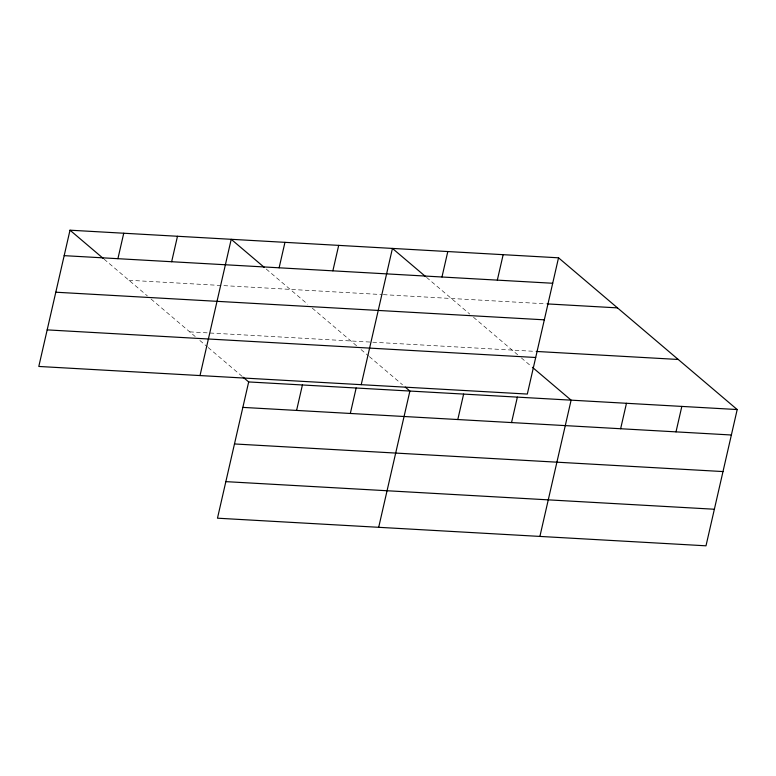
<?xml version="1.0" encoding="UTF-8"?>
<svg xmlns="http://www.w3.org/2000/svg" width="776" height="776" viewBox="0 0 776 776"><rect width="100%" height="100%" fill="white"/><g stroke="black" fill="none" stroke-linecap="round" stroke-linejoin="round"><path stroke-width="0.58" stroke-dasharray="3.88 2.91" d="M128.971 280.272L382.131 294.579M383.325 294.647L546.479 303.862M189.722 331.866L535.013 351.373M426.519 277.371L469.8 314.125M473.486 317.258L517.67 354.777M521.356 357.911L531.492 366.514M266.226 269.039L307.665 304.231M312.272 308.14L357.377 346.455M361.063 349.578L368.435 355.835M369.357 356.62L402.521 384.789M104.091 259.145L147.382 295.908M151.058 299.032L195.242 336.561M199.849 340.47L207.221 346.726M208.143 347.512L242.228 376.457"/><path stroke-width="1.16" d="M70.005 230.191L38.8 366.456L527.321 394.062L558.526 257.807L70.005 230.191L103.169 258.36M117.913 258.689L123.743 233.236M171.651 261.725L177.481 236.273M200.014 375.565L231.219 239.309L264.383 267.478M243.15 377.243L248.679 381.938L217.474 518.193L705.995 545.809L737.2 409.544L558.526 257.807M279.127 267.798L284.957 242.345M296.587 410.426L302.417 384.974M332.865 270.834L338.695 245.381M350.325 413.462L356.155 388.01M361.228 384.673L392.433 248.417L425.597 276.586M378.688 527.302L409.893 391.046L405.285 387.137M441.971 277.003L447.8 251.55M457.801 419.535L463.631 394.082M497.329 280.126L503.158 254.673M511.539 422.58L517.369 397.118M539.892 536.42L571.107 400.164L532.414 367.3M620.635 428.74L626.465 403.287M676.003 431.873L681.832 406.42M64.175 255.653L552.696 283.259M547.681 303.93L617.492 307.878M55.804 292.212L544.325 319.828M536.216 351.441L678.234 359.472M47.171 329.887L535.692 357.493M248.679 381.938L737.2 409.544M242.849 407.39L731.37 434.996M234.478 443.959L722.999 471.565M225.845 481.634L714.366 509.24"/></g></svg>
